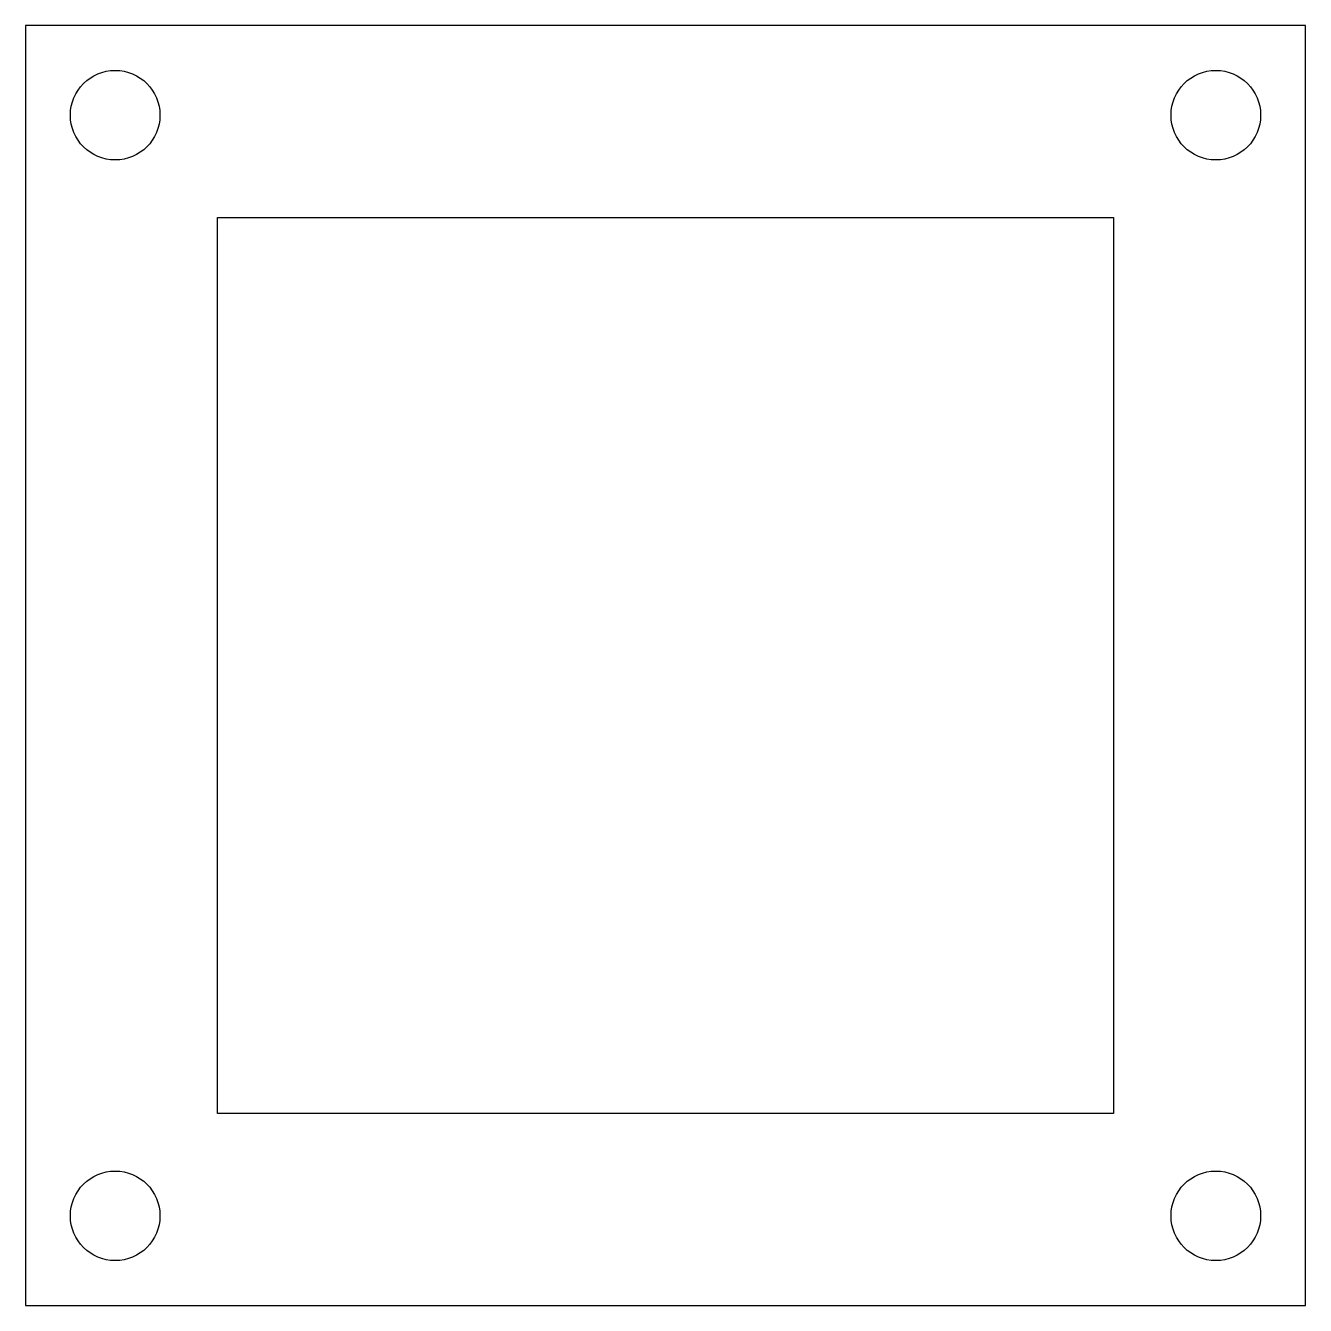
# Model space of a CAD drawing. Header units: millimetres. Extents: x -25 to 25, y -25 to 25.
import ezdxf

# ---------------------------------------------------------------- set-up
doc = ezdxf.new("R2010")
doc.units = ezdxf.units.MM
doc.layers.get('0').update_dxf_attribs({"linetype": 'CONTINUOUS'})

msp = doc.modelspace()

# ---------------------------------------------------------------- linework, layer by layer
for points in [[(25, 25), (-25, 25), (-25, -25), (25, -25)], [(-17.5, 17.5), (17.5, 17.5), (17.5, -17.5), (-17.5, -17.5)]]:
    msp.add_lwpolyline(points, close=True)
for centre in [(-21.5, 21.5), (21.5, 21.5), (-21.5, -21.5), (21.5, -21.5)]:
    msp.add_circle(centre, 1.75)

doc.saveas('drawing.dxf')
